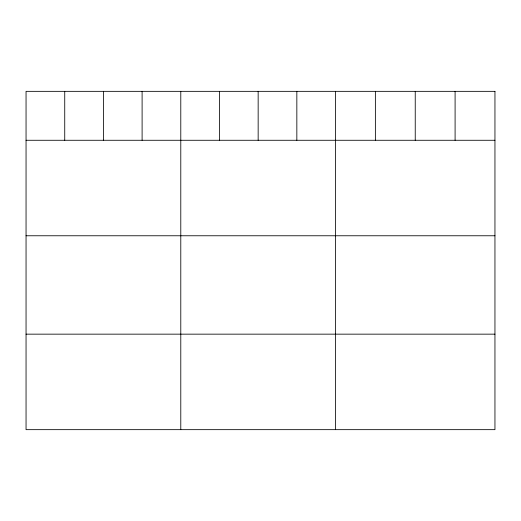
<?xml version="1.0" encoding="UTF-8"?>
<svg xmlns="http://www.w3.org/2000/svg" width="521" height="521" viewBox="0 0 521 521"><rect width="100%" height="100%" fill="white"/><g stroke="black" fill="none" stroke-linecap="round" stroke-linejoin="round"><path stroke-width="0.78" d="M26.05 140.273L494.95 140.273M26.05 235.766L494.95 235.766M26.05 334.156L494.95 334.156M455.093 91.344L455.093 140.273M415.237 91.344L415.237 140.273M375.38 91.344L375.38 140.273M335.524 91.344L335.524 429.656M296.84 91.344L296.84 140.273M258.155 91.344L258.155 140.273M219.471 91.344L219.471 140.273M180.787 91.344L180.787 429.656M142.103 91.344L142.103 140.273M103.419 91.344L103.419 140.273M64.734 91.344L64.734 140.273M494.95 91.344L26.05 91.344L26.05 429.656L494.95 429.656L494.95 91.344"/></g></svg>
